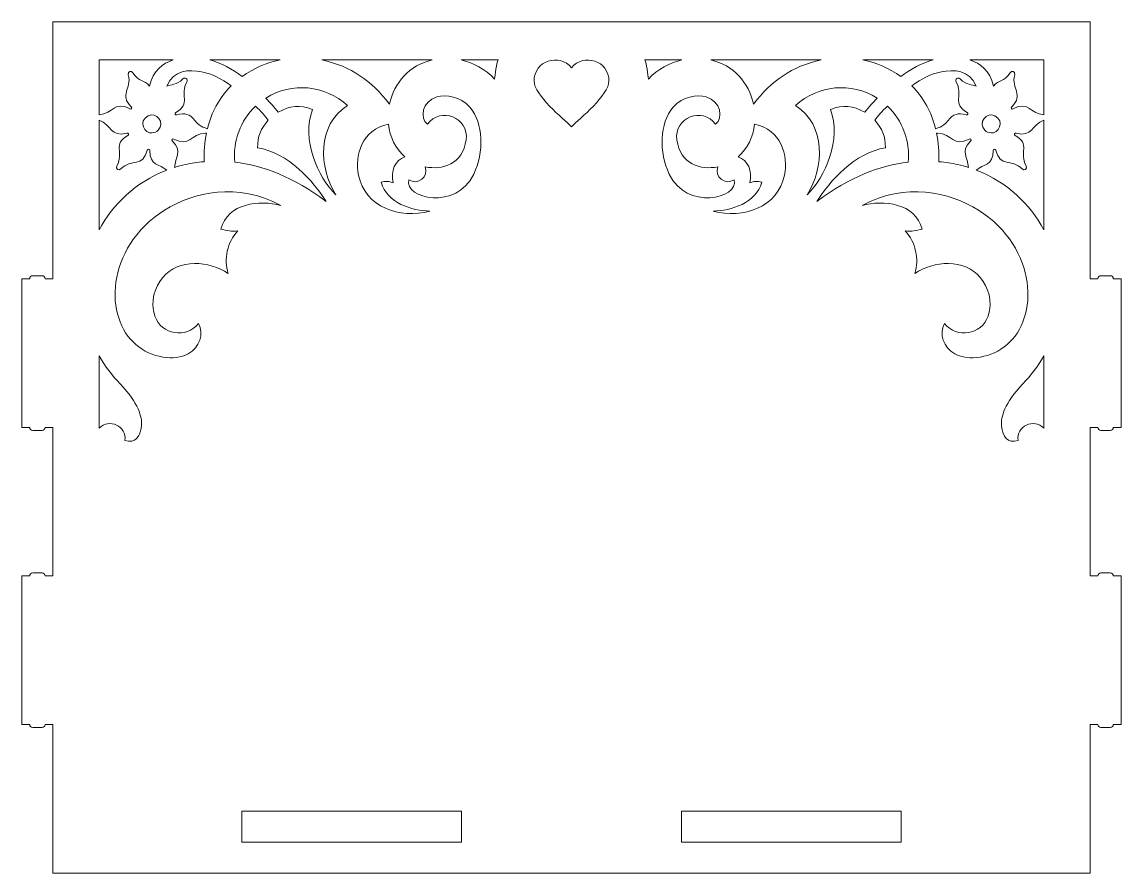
# Model space of a CAD drawing. Header units: centimetres. Extents: x -26.8 to 35.6, y -16.5 to 21.6.
# Drawn here: x -24.91 to -14.26, y 7.54 to 15.79 of the extents above; entities that cross this region are included whole.
import ezdxf

# ---------------------------------------------------------------- set-up
doc = ezdxf.new("R2010")
doc.units = ezdxf.units.CM
doc.header["$MEASUREMENT"] = 0
doc.layers.add('layer 1', color=7, linetype='Continuous')

msp = doc.modelspace()

# ---------------------------------------------------------------- linework, layer by layer
at = {"layer": 'layer 1', "color": 142, "lineweight": 9}
for points, knots in [([(-24.60986, 11.0285), (-24.60986, 11.0285), (-24.60986, 11.86153), (-24.60986, 11.86153), (-24.60986, 11.86153), (-24.60986, 11.86153), (-24.68486, 11.86153), (-24.68486, 11.86153), (-24.68486, 11.86153), (-24.68486, 11.84503), (-24.69836, 11.83153), (-24.71486, 11.83153), (-24.71486, 11.83153), (-24.71486, 11.83153), (-24.80486, 11.83153), (-24.80486, 11.83153), (-24.80486, 11.83153), (-24.82136, 11.83153), (-24.83486, 11.84503), (-24.83486, 11.86153), (-24.83486, 11.86153), (-24.83486, 11.86153), (-24.90986, 11.86153), (-24.90986, 11.86153), (-24.90986, 11.86153), (-24.90986, 11.86153), (-24.90986, 13.30153), (-24.90986, 13.30153), (-24.90986, 13.30153), (-24.90986, 13.30153), (-24.83486, 13.30153), (-24.83486, 13.30153), (-24.83486, 13.30153), (-24.83486, 13.31803), (-24.82136, 13.33153), (-24.80486, 13.33153), (-24.80486, 13.33153), (-24.80486, 13.33153), (-24.71486, 13.33153), (-24.71486, 13.33153), (-24.71486, 13.33153), (-24.69836, 13.33153), (-24.68486, 13.31803), (-24.68486, 13.30153), (-24.68486, 13.30153), (-24.68486, 13.30153), (-24.60986, 13.30153), (-24.60986, 13.30153), (-24.60986, 13.30153), (-24.60986, 13.30153), (-24.60986, 15.79153), (-24.60986, 15.79153), (-24.60986, 15.79153), (-20.92072, 15.79153), (-18.249, 15.79153), (-14.55986, 15.79153), (-14.55986, 15.79153), (-14.55986, 15.79153), (-14.55986, 13.30153), (-14.55986, 13.30153), (-14.55986, 13.30153), (-14.55986, 13.30153), (-14.48486, 13.30153), (-14.48486, 13.30153), (-14.48486, 13.30153), (-14.48486, 13.31803), (-14.47136, 13.33153), (-14.45486, 13.33153), (-14.45486, 13.33153), (-14.45486, 13.33153), (-14.36486, 13.33153), (-14.36486, 13.33153), (-14.36486, 13.33153), (-14.34836, 13.33153), (-14.33486, 13.31803), (-14.33486, 13.30153), (-14.33486, 13.30153), (-14.33486, 13.30153), (-14.25986, 13.30153), (-14.25986, 13.30153), (-14.25986, 13.30153), (-14.25986, 13.30153), (-14.25986, 11.86153), (-14.25986, 11.86153), (-14.25986, 11.86153), (-14.25986, 11.86153), (-14.33486, 11.86153), (-14.33486, 11.86153), (-14.33486, 11.86153), (-14.33486, 11.84503), (-14.34836, 11.83153), (-14.36486, 11.83153), (-14.36486, 11.83153), (-14.36486, 11.83153), (-14.45486, 11.83153), (-14.45486, 11.83153), (-14.45486, 11.83153), (-14.47136, 11.83153), (-14.48486, 11.84503), (-14.48486, 11.86153), (-14.48486, 11.86153), (-14.48486, 11.86153), (-14.55986, 11.86153), (-14.55986, 11.86153), (-14.55986, 11.86153), (-14.55986, 11.86153), (-14.55986, 11.0285), (-14.55986, 11.0285), (-14.55986, 11.0285), (-14.55986, 11.0285), (-14.55986, 10.42153), (-14.55986, 10.42153), (-14.55986, 10.42153), (-14.55986, 10.42153), (-14.48486, 10.42153), (-14.48486, 10.42153), (-14.48486, 10.42153), (-14.48486, 10.43803), (-14.47136, 10.45153), (-14.45486, 10.45153), (-14.45486, 10.45153), (-14.45486, 10.45153), (-14.36486, 10.45153), (-14.36486, 10.45153), (-14.36486, 10.45153), (-14.34836, 10.45153), (-14.33486, 10.43803), (-14.33486, 10.42153), (-14.33486, 10.42153), (-14.33486, 10.42153), (-14.25986, 10.42153), (-14.25986, 10.42153), (-14.25986, 10.42153), (-14.25986, 10.42153), (-14.25986, 8.98153), (-14.25986, 8.98153), (-14.25986, 8.98153), (-14.25986, 8.98153), (-14.33486, 8.98153), (-14.33486, 8.98153), (-14.33486, 8.98153), (-14.33486, 8.96503), (-14.34836, 8.95153), (-14.36486, 8.95153), (-14.36486, 8.95153), (-14.36486, 8.95153), (-14.45486, 8.95153), (-14.45486, 8.95153), (-14.45486, 8.95153), (-14.47136, 8.95153), (-14.48486, 8.96503), (-14.48486, 8.98153), (-14.48486, 8.98153), (-14.48486, 8.98153), (-14.55986, 8.98153), (-14.55986, 8.98153), (-14.55986, 8.98153), (-14.55986, 8.98153), (-14.55986, 7.54153), (-14.55986, 7.54153), (-14.55986, 7.54153), (-14.55986, 7.54153), (-24.60986, 7.54153), (-24.60986, 7.54153), (-24.60986, 7.54153), (-24.60986, 7.54153), (-24.60986, 8.98153), (-24.60986, 8.98153), (-24.60986, 8.98153), (-24.60986, 8.98153), (-24.68486, 8.98153), (-24.68486, 8.98153), (-24.68486, 8.98153), (-24.68486, 8.96503), (-24.69836, 8.95153), (-24.71486, 8.95153), (-24.71486, 8.95153), (-24.71486, 8.95153), (-24.80486, 8.95153), (-24.80486, 8.95153), (-24.80486, 8.95153), (-24.82136, 8.95153), (-24.83486, 8.96503), (-24.83486, 8.98153), (-24.83486, 8.98153), (-24.83486, 8.98153), (-24.90986, 8.98153), (-24.90986, 8.98153), (-24.90986, 8.98153), (-24.90986, 8.98153), (-24.90986, 10.42153), (-24.90986, 10.42153), (-24.90986, 10.42153), (-24.90986, 10.42153), (-24.83486, 10.42153), (-24.83486, 10.42153), (-24.83486, 10.42153), (-24.83486, 10.43803), (-24.82136, 10.45153), (-24.80486, 10.45153), (-24.80486, 10.45153), (-24.80486, 10.45153), (-24.71486, 10.45153), (-24.71486, 10.45153), (-24.71486, 10.45153), (-24.69836, 10.45153), (-24.68486, 10.43803), (-24.68486, 10.42153), (-24.68486, 10.42153), (-24.68486, 10.42153), (-24.60986, 10.42153), (-24.60986, 10.42153), (-24.60986, 10.42153), (-24.60986, 10.42153), (-24.60986, 11.0285), (-24.60986, 11.0285)], [0, 0, 0, 0, 0.01818182, 0.01818182, 0.01818182, 0.01818182, 0.03636364, 0.03636364, 0.03636364, 0.03636364, 0.05454545, 0.05454545, 0.05454545, 0.05454545, 0.07272727, 0.07272727, 0.07272727, 0.07272727, 0.09090909, 0.09090909, 0.09090909, 0.09090909, 0.10909091, 0.10909091, 0.10909091, 0.10909091, 0.12727273, 0.12727273, 0.12727273, 0.12727273, 0.14545455, 0.14545455, 0.14545455, 0.14545455, 0.16363636, 0.16363636, 0.16363636, 0.16363636, 0.18181818, 0.18181818, 0.18181818, 0.18181818, 0.2, 0.2, 0.2, 0.2, 0.21818182, 0.21818182, 0.21818182, 0.21818182, 0.23636364, 0.23636364, 0.23636364, 0.23636364, 0.25454545, 0.25454545, 0.25454545, 0.25454545, 0.27272727, 0.27272727, 0.27272727, 0.27272727, 0.29090909, 0.29090909, 0.29090909, 0.29090909, 0.30909091, 0.30909091, 0.30909091, 0.30909091, 0.32727273, 0.32727273, 0.32727273, 0.32727273, 0.34545455, 0.34545455, 0.34545455, 0.34545455, 0.36363636, 0.36363636, 0.36363636, 0.36363636, 0.38181818, 0.38181818, 0.38181818, 0.38181818, 0.4, 0.4, 0.4, 0.4, 0.41818182, 0.41818182, 0.41818182, 0.41818182, 0.43636364, 0.43636364, 0.43636364, 0.43636364, 0.45454545, 0.45454545, 0.45454545, 0.45454545, 0.47272727, 0.47272727, 0.47272727, 0.47272727, 0.49090909, 0.49090909, 0.49090909, 0.49090909, 0.50909091, 0.50909091, 0.50909091, 0.50909091, 0.52727273, 0.52727273, 0.52727273, 0.52727273, 0.54545455, 0.54545455, 0.54545455, 0.54545455, 0.56363636, 0.56363636, 0.56363636, 0.56363636, 0.58181818, 0.58181818, 0.58181818, 0.58181818, 0.6, 0.6, 0.6, 0.6, 0.61818182, 0.61818182, 0.61818182, 0.61818182, 0.63636364, 0.63636364, 0.63636364, 0.63636364, 0.65454545, 0.65454545, 0.65454545, 0.65454545, 0.67272727, 0.67272727, 0.67272727, 0.67272727, 0.69090909, 0.69090909, 0.69090909, 0.69090909, 0.70909091, 0.70909091, 0.70909091, 0.70909091, 0.72727273, 0.72727273, 0.72727273, 0.72727273, 0.74545455, 0.74545455, 0.74545455, 0.74545455, 0.76363636, 0.76363636, 0.76363636, 0.76363636, 0.78181818, 0.78181818, 0.78181818, 0.78181818, 0.8, 0.8, 0.8, 0.8, 0.81818182, 0.81818182, 0.81818182, 0.81818182, 0.83636364, 0.83636364, 0.83636364, 0.83636364, 0.85454545, 0.85454545, 0.85454545, 0.85454545, 0.87272727, 0.87272727, 0.87272727, 0.87272727, 0.89090909, 0.89090909, 0.89090909, 0.89090909, 0.90909091, 0.90909091, 0.90909091, 0.90909091, 0.92727273, 0.92727273, 0.92727273, 0.92727273, 0.94545455, 0.94545455, 0.94545455, 0.94545455, 0.96363636, 0.96363636, 0.96363636, 0.96363636, 1, 1, 1, 1]), ([(-19.58486, 14.77607), (-19.66541, 14.85639), (-19.94793, 15.08249), (-19.94793, 15.21995), (-19.94793, 15.21995), (-19.94793, 15.41286), (-19.70345, 15.49614), (-19.58486, 15.34573), (-19.58486, 15.34573), (-19.46627, 15.49614), (-19.22179, 15.41286), (-19.22179, 15.21995), (-19.22179, 15.21995), (-19.22179, 15.08249), (-19.50432, 14.8564), (-19.58486, 14.77607)], [0, 0, 0, 0, 0.2, 0.2, 0.2, 0.2, 0.4, 0.4, 0.4, 0.4, 0.6, 0.6, 0.6, 0.6, 1, 1, 1, 1]), ([(-24.16259, 15.42312), (-23.92253, 15.42312), (-23.68291, 15.42312), (-23.44332, 15.42312), (-23.44332, 15.42312), (-23.54686, 15.39118), (-23.63876, 15.31866), (-23.67347, 15.17084), (-23.67347, 15.17084), (-23.73009, 15.23396), (-23.77434, 15.20364), (-23.8342, 15.29975), (-23.8342, 15.29975), (-23.85139, 15.32627), (-23.88691, 15.31186), (-23.87929, 15.28037), (-23.87929, 15.28037), (-23.84314, 15.13649), (-23.97364, 15.08967), (-23.85046, 14.96905), (-23.85046, 14.96905), (-23.83916, 14.95787), (-23.85046, 14.94161), (-23.86441, 14.94933), (-23.86441, 14.94933), (-24.0121, 15.03172), (-24.02545, 14.90452), (-24.16259, 14.89295), (-24.16259, 14.89295), (-24.16259, 14.89295), (-24.16259, 15.42312), (-24.16259, 15.42312)], [0, 0, 0, 0, 0.11111111, 0.11111111, 0.11111111, 0.11111111, 0.22222222, 0.22222222, 0.22222222, 0.22222222, 0.33333333, 0.33333333, 0.33333333, 0.33333333, 0.44444444, 0.44444444, 0.44444444, 0.44444444, 0.55555556, 0.55555556, 0.55555556, 0.55555556, 0.66666667, 0.66666667, 0.66666667, 0.66666667, 0.77777778, 0.77777778, 0.77777778, 0.77777778, 1, 1, 1, 1]), ([(-23.08969, 15.42312), (-22.86322, 15.42312), (-22.63572, 15.42312), (-22.40823, 15.42312), (-22.40823, 15.42312), (-22.54475, 15.39476), (-22.66317, 15.34426), (-22.77675, 15.26228), (-22.77675, 15.26228), (-22.87311, 15.33432), (-22.97935, 15.39341), (-23.08969, 15.42312)], [0, 0, 0, 0, 0.25, 0.25, 0.25, 0.25, 0.5, 0.5, 0.5, 0.5, 1, 1, 1, 1]), ([(-22.0042, 15.42312), (-21.64711, 15.42312), (-21.2908, 15.42312), (-20.93451, 15.42312), (-20.93451, 15.42312), (-21.15625, 15.37373), (-21.30343, 15.20374), (-21.34708, 14.99615), (-21.34708, 14.99615), (-21.52684, 15.21996), (-21.71547, 15.3619), (-22.0042, 15.42312)], [0, 0, 0, 0, 0.25, 0.25, 0.25, 0.25, 0.5, 0.5, 0.5, 0.5, 1, 1, 1, 1]), ([(-20.65524, 15.42312), (-20.53591, 15.42312), (-20.41564, 15.42312), (-20.2963, 15.42312), (-20.2963, 15.42312), (-20.31192, 15.39202), (-20.32733, 15.27872), (-20.33007, 15.23714), (-20.33007, 15.23714), (-20.41264, 15.33298), (-20.54854, 15.39985), (-20.65524, 15.42312)], [0, 0, 0, 0, 0.25, 0.25, 0.25, 0.25, 0.5, 0.5, 0.5, 0.5, 1, 1, 1, 1]), ([(-18.51449, 15.42312), (-18.63382, 15.42312), (-18.75409, 15.42312), (-18.87343, 15.42312), (-18.87343, 15.42312), (-18.8578, 15.39202), (-18.84239, 15.27871), (-18.83965, 15.23714), (-18.83965, 15.23714), (-18.75718, 15.33294), (-18.62111, 15.39987), (-18.51449, 15.42312)], [0, 0, 0, 0, 0.25, 0.25, 0.25, 0.25, 0.5, 0.5, 0.5, 0.5, 1, 1, 1, 1]), ([(-17.16552, 15.42312), (-17.52262, 15.42312), (-17.87892, 15.42312), (-18.23521, 15.42312), (-18.23521, 15.42312), (-18.01348, 15.37373), (-17.86629, 15.20374), (-17.82265, 14.99615), (-17.82265, 14.99615), (-17.64289, 15.21996), (-17.45425, 15.3619), (-17.16552, 15.42312)], [0, 0, 0, 0, 0.25, 0.25, 0.25, 0.25, 0.5, 0.5, 0.5, 0.5, 1, 1, 1, 1]), ([(-16.08004, 15.42312), (-16.3065, 15.42312), (-16.534, 15.42312), (-16.7615, 15.42312), (-16.7615, 15.42312), (-16.62497, 15.39476), (-16.50655, 15.34426), (-16.39297, 15.26228), (-16.39297, 15.26228), (-16.2966, 15.33433), (-16.1904, 15.39341), (-16.08004, 15.42312)], [0, 0, 0, 0, 0.25, 0.25, 0.25, 0.25, 0.5, 0.5, 0.5, 0.5, 1, 1, 1, 1]), ([(-15.00713, 15.42312), (-15.24719, 15.42312), (-15.48681, 15.42312), (-15.7264, 15.42312), (-15.7264, 15.42312), (-15.62286, 15.39118), (-15.53096, 15.31866), (-15.49625, 15.17084), (-15.49625, 15.17084), (-15.43962, 15.23396), (-15.39541, 15.20362), (-15.33552, 15.29975), (-15.33552, 15.29975), (-15.31834, 15.32627), (-15.28282, 15.31186), (-15.29044, 15.28037), (-15.29044, 15.28037), (-15.32659, 15.13647), (-15.19608, 15.08972), (-15.31927, 14.96906), (-15.31927, 14.96906), (-15.33056, 14.95787), (-15.31927, 14.94161), (-15.30531, 14.94933), (-15.30531, 14.94933), (-15.15763, 15.03172), (-15.14427, 14.90452), (-15.00713, 14.89295), (-15.00713, 14.89295), (-15.00713, 14.89295), (-15.00713, 15.42312), (-15.00713, 15.42312)], [0, 0, 0, 0, 0.11111111, 0.11111111, 0.11111111, 0.11111111, 0.22222222, 0.22222222, 0.22222222, 0.22222222, 0.33333333, 0.33333333, 0.33333333, 0.33333333, 0.44444444, 0.44444444, 0.44444444, 0.44444444, 0.55555556, 0.55555556, 0.55555556, 0.55555556, 0.66666667, 0.66666667, 0.66666667, 0.66666667, 0.77777778, 0.77777778, 0.77777778, 0.77777778, 1, 1, 1, 1]), ([(-23.11354, 14.75471), (-23.1253, 14.76985), (-23.17675, 14.7617), (-23.23381, 14.8353), (-23.23381, 14.8353), (-23.28339, 14.89838), (-23.33159, 14.91371), (-23.40862, 14.89203), (-23.40862, 14.89203), (-23.42442, 14.88799), (-23.43202, 14.9069), (-23.41807, 14.91463), (-23.41807, 14.91463), (-23.27029, 14.99837), (-23.3817, 15.08441), (-23.31361, 15.20958), (-23.31361, 15.20958), (-23.29781, 15.23795), (-23.32939, 15.26147), (-23.35141, 15.23887), (-23.35141, 15.23887), (-23.41447, 15.17585), (-23.46442, 15.18839), (-23.5072, 15.17084), (-23.5072, 15.17084), (-23.43975, 15.32812), (-23.28927, 15.33169), (-23.16994, 15.30828), (-23.16994, 15.30828), (-23.06362, 15.28753), (-22.98256, 15.24521), (-22.88214, 15.17222), (-22.88214, 15.17222), (-23.00239, 15.05149), (-23.07215, 14.92006), (-23.11354, 14.75471)], [0, 0, 0, 0, 0.1, 0.1, 0.1, 0.1, 0.2, 0.2, 0.2, 0.2, 0.3, 0.3, 0.3, 0.3, 0.4, 0.4, 0.4, 0.4, 0.5, 0.5, 0.5, 0.5, 0.6, 0.6, 0.6, 0.6, 0.7, 0.7, 0.7, 0.7, 0.8, 0.8, 0.8, 0.8, 1, 1, 1, 1]), ([(-16.05618, 14.7547), (-16.04445, 14.76986), (-15.99298, 14.76169), (-15.93591, 14.8353), (-15.93591, 14.8353), (-15.88633, 14.89838), (-15.83813, 14.91371), (-15.7611, 14.89203), (-15.7611, 14.89203), (-15.7453, 14.88799), (-15.7377, 14.9069), (-15.75166, 14.91463), (-15.75166, 14.91463), (-15.89944, 14.99837), (-15.78802, 15.08441), (-15.85612, 15.20958), (-15.85612, 15.20958), (-15.87192, 15.23795), (-15.84033, 15.26147), (-15.81831, 15.23887), (-15.81831, 15.23887), (-15.75525, 15.17585), (-15.70531, 15.18839), (-15.66253, 15.17084), (-15.66253, 15.17084), (-15.72997, 15.32812), (-15.88045, 15.33169), (-15.99979, 15.30828), (-15.99979, 15.30828), (-16.1061, 15.28753), (-16.18716, 15.24521), (-16.28758, 15.17222), (-16.28758, 15.17222), (-16.16733, 15.05149), (-16.09757, 14.92006), (-16.05618, 14.7547)], [0, 0, 0, 0, 0.1, 0.1, 0.1, 0.1, 0.2, 0.2, 0.2, 0.2, 0.3, 0.3, 0.3, 0.3, 0.4, 0.4, 0.4, 0.4, 0.5, 0.5, 0.5, 0.5, 0.6, 0.6, 0.6, 0.6, 0.7, 0.7, 0.7, 0.7, 0.8, 0.8, 0.8, 0.8, 1, 1, 1, 1]), ([(-21.75514, 14.98127), (-22.05424, 14.78941), (-22.03255, 14.38273), (-21.86872, 14.11556), (-21.86872, 14.11556), (-22.04478, 14.28852), (-22.20644, 14.65612), (-22.09345, 14.94345), (-22.09345, 14.94345), (-22.21635, 14.98889), (-22.3123, 14.98127), (-22.42621, 14.91635), (-22.42621, 14.91635), (-22.4668, 14.9664), (-22.50694, 15.01148), (-22.54648, 15.05381), (-22.54648, 15.05381), (-22.29649, 15.21143), (-21.97225, 15.18122), (-21.75514, 14.98127)], [0, 0, 0, 0, 0.16666667, 0.16666667, 0.16666667, 0.16666667, 0.33333333, 0.33333333, 0.33333333, 0.33333333, 0.5, 0.5, 0.5, 0.5, 0.66666667, 0.66666667, 0.66666667, 0.66666667, 1, 1, 1, 1]), ([(-17.41459, 14.98127), (-17.11549, 14.78941), (-17.13717, 14.38273), (-17.30101, 14.11556), (-17.30101, 14.11556), (-17.12494, 14.28852), (-16.96328, 14.65612), (-17.07627, 14.94345), (-17.07627, 14.94345), (-16.95337, 14.98889), (-16.85743, 14.98127), (-16.74351, 14.91636), (-16.74351, 14.91636), (-16.70292, 14.9664), (-16.66279, 15.01148), (-16.62325, 15.05381), (-16.62325, 15.05381), (-16.87323, 15.21143), (-17.19747, 15.18122), (-17.41459, 14.98127)], [0, 0, 0, 0, 0.16666667, 0.16666667, 0.16666667, 0.16666667, 0.33333333, 0.33333333, 0.33333333, 0.33333333, 0.5, 0.5, 0.5, 0.5, 0.66666667, 0.66666667, 0.66666667, 0.66666667, 1, 1, 1, 1]), ([(-20.53233, 14.31642), (-20.69818, 13.96415), (-21.20906, 14.07648), (-21.16108, 14.26281), (-21.16108, 14.26281), (-21.07634, 14.20297), (-20.96472, 14.29037), (-21.003, 14.38722), (-21.003, 14.38722), (-20.83579, 14.35513), (-20.63875, 14.40893), (-20.60566, 14.64839), (-20.60566, 14.64839), (-20.57649, 14.86367), (-20.85345, 14.9754), (-20.98132, 14.80071), (-20.98132, 14.80071), (-21.05856, 14.85779), (-21.03074, 15.02448), (-20.89126, 15.06499), (-20.89126, 15.06499), (-20.80215, 15.09116), (-20.6602, 15.06961), (-20.57061, 14.9664), (-20.57061, 14.9664), (-20.43483, 14.81153), (-20.43215, 14.5265), (-20.53233, 14.31642)], [0, 0, 0, 0, 0.125, 0.125, 0.125, 0.125, 0.25, 0.25, 0.25, 0.25, 0.375, 0.375, 0.375, 0.375, 0.5, 0.5, 0.5, 0.5, 0.625, 0.625, 0.625, 0.625, 0.75, 0.75, 0.75, 0.75, 1, 1, 1, 1]), ([(-18.63739, 14.31642), (-18.47155, 13.96414), (-17.96065, 14.0765), (-18.00864, 14.26281), (-18.00864, 14.26281), (-18.09339, 14.20297), (-18.205, 14.29037), (-18.16672, 14.38722), (-18.16672, 14.38722), (-18.33393, 14.35513), (-18.53098, 14.40893), (-18.56406, 14.64839), (-18.56406, 14.64839), (-18.59323, 14.86367), (-18.31627, 14.97539), (-18.18841, 14.80071), (-18.18841, 14.80071), (-18.11117, 14.85779), (-18.13897, 15.02447), (-18.27846, 15.06498), (-18.27846, 15.06498), (-18.36757, 15.09116), (-18.50953, 15.06961), (-18.59911, 14.9664), (-18.59911, 14.9664), (-18.73489, 14.81153), (-18.73757, 14.5265), (-18.63739, 14.31642)], [0, 0, 0, 0, 0.125, 0.125, 0.125, 0.125, 0.25, 0.25, 0.25, 0.25, 0.375, 0.375, 0.375, 0.375, 0.5, 0.5, 0.5, 0.5, 0.625, 0.625, 0.625, 0.625, 0.75, 0.75, 0.75, 0.75, 1, 1, 1, 1]), ([(-23.65006, 14.71688), (-23.7185, 14.70401), (-23.79019, 14.82836), (-23.6865, 14.88257), (-23.6865, 14.88257), (-23.60965, 14.92274), (-23.51932, 14.81597), (-23.58883, 14.7426), (-23.58883, 14.7426), (-23.60508, 14.72545), (-23.62728, 14.71688), (-23.65006, 14.71688)], [0, 0, 0, 0, 0.25, 0.25, 0.25, 0.25, 0.5, 0.5, 0.5, 0.5, 1, 1, 1, 1]), ([(-21.96373, 14.05249), (-22.27759, 14.28852), (-22.57668, 14.40117), (-22.84743, 14.43311), (-22.84743, 14.43311), (-22.86817, 14.63536), (-22.7938, 14.83622), (-22.64702, 14.9754), (-22.64702, 14.9754), (-22.59433, 14.92581), (-22.54924, 14.87761), (-22.52307, 14.83934), (-22.52307, 14.83934), (-22.59559, 14.76012), (-22.6272, 14.68044), (-22.6272, 14.57229), (-22.6272, 14.57229), (-22.32948, 14.52271), (-22.08571, 14.25162), (-21.96373, 14.05249)], [0, 0, 0, 0, 0.16666667, 0.16666667, 0.16666667, 0.16666667, 0.33333333, 0.33333333, 0.33333333, 0.33333333, 0.5, 0.5, 0.5, 0.5, 0.66666667, 0.66666667, 0.66666667, 0.66666667, 1, 1, 1, 1]), ([(-17.206, 14.05249), (-16.89214, 14.28852), (-16.59304, 14.40117), (-16.32229, 14.43311), (-16.32229, 14.43311), (-16.30155, 14.63536), (-16.37592, 14.83622), (-16.5227, 14.97539), (-16.5227, 14.97539), (-16.5754, 14.92581), (-16.62048, 14.87761), (-16.64665, 14.83934), (-16.64665, 14.83934), (-16.57413, 14.76012), (-16.54252, 14.68044), (-16.54252, 14.57229), (-16.54252, 14.57229), (-16.84024, 14.52271), (-17.08401, 14.25162), (-17.206, 14.05249)], [0, 0, 0, 0, 0.16666667, 0.16666667, 0.16666667, 0.16666667, 0.33333333, 0.33333333, 0.33333333, 0.33333333, 0.5, 0.5, 0.5, 0.5, 0.66666667, 0.66666667, 0.66666667, 0.66666667, 1, 1, 1, 1]), ([(-15.51966, 14.71688), (-15.45089, 14.70415), (-15.37974, 14.82852), (-15.48322, 14.88257), (-15.48322, 14.88257), (-15.56017, 14.92276), (-15.65038, 14.81587), (-15.58089, 14.7426), (-15.58089, 14.7426), (-15.56464, 14.72546), (-15.54245, 14.71688), (-15.51966, 14.71688)], [0, 0, 0, 0, 0.25, 0.25, 0.25, 0.25, 0.5, 0.5, 0.5, 0.5, 1, 1, 1, 1]), ([(-24.16259, 13.77599), (-24.16259, 14.13044), (-24.16259, 14.48489), (-24.16259, 14.83934), (-24.16259, 14.83934), (-24.03745, 14.79275), (-24.055, 14.67056), (-23.89462, 14.71423), (-23.89462, 14.71423), (-23.87929, 14.71826), (-23.87122, 14.69936), (-23.88517, 14.69163), (-23.88517, 14.69163), (-24.03202, 14.60813), (-23.92126, 14.52488), (-23.98963, 14.39668), (-23.98963, 14.39668), (-24.00451, 14.36831), (-23.9743, 14.34479), (-23.95181, 14.36739), (-23.95181, 14.36739), (-23.84585, 14.47081), (-23.7418, 14.37889), (-23.69596, 14.54795), (-23.69596, 14.54795), (-23.69146, 14.56376), (-23.67163, 14.56099), (-23.67163, 14.5453), (-23.67163, 14.5453), (-23.67163, 14.39942), (-23.5759, 14.41462), (-23.5072, 14.35425), (-23.5072, 14.35425), (-23.81506, 14.23631), (-24.02233, 14.0294), (-24.16259, 13.77599)], [0, 0, 0, 0, 0.1, 0.1, 0.1, 0.1, 0.2, 0.2, 0.2, 0.2, 0.3, 0.3, 0.3, 0.3, 0.4, 0.4, 0.4, 0.4, 0.5, 0.5, 0.5, 0.5, 0.6, 0.6, 0.6, 0.6, 0.7, 0.7, 0.7, 0.7, 0.8, 0.8, 0.8, 0.8, 1, 1, 1, 1]), ([(-15.00713, 13.77599), (-15.00713, 14.13044), (-15.00713, 14.48489), (-15.00713, 14.83934), (-15.00713, 14.83934), (-15.13228, 14.79275), (-15.11472, 14.67056), (-15.2751, 14.71423), (-15.2751, 14.71423), (-15.29044, 14.71826), (-15.29851, 14.69936), (-15.28455, 14.69163), (-15.28455, 14.69163), (-15.13768, 14.60808), (-15.24848, 14.52493), (-15.18009, 14.39668), (-15.18009, 14.39668), (-15.16522, 14.36831), (-15.19542, 14.34479), (-15.21791, 14.36739), (-15.21791, 14.36739), (-15.32385, 14.47079), (-15.42799, 14.37893), (-15.47376, 14.54795), (-15.47376, 14.54795), (-15.47825, 14.56376), (-15.49809, 14.56099), (-15.49809, 14.5453), (-15.49809, 14.5453), (-15.49809, 14.39942), (-15.59383, 14.41462), (-15.66253, 14.35425), (-15.66253, 14.35425), (-15.35466, 14.23631), (-15.1474, 14.0294), (-15.00713, 13.77599)], [0, 0, 0, 0, 0.1, 0.1, 0.1, 0.1, 0.2, 0.2, 0.2, 0.2, 0.3, 0.3, 0.3, 0.3, 0.4, 0.4, 0.4, 0.4, 0.5, 0.5, 0.5, 0.5, 0.6, 0.6, 0.6, 0.6, 0.7, 0.7, 0.7, 0.7, 0.8, 0.8, 0.8, 0.8, 1, 1, 1, 1]), ([(-23.32663, 14.40878), (-23.36226, 14.40117), (-23.39651, 14.39171), (-23.43029, 14.38134), (-23.43029, 14.38134), (-23.43029, 14.47814), (-23.34545, 14.53151), (-23.45278, 14.63721), (-23.45278, 14.63721), (-23.46396, 14.64839), (-23.45185, 14.66465), (-23.4379, 14.65691), (-23.4379, 14.65691), (-23.28604, 14.57129), (-23.27365, 14.71193), (-23.13026, 14.71331), (-23.13026, 14.71331), (-23.12761, 14.71331), (-23.12485, 14.71423), (-23.12266, 14.71505), (-23.12266, 14.71505), (-23.14237, 14.62233), (-23.14825, 14.5317), (-23.14514, 14.43715), (-23.14514, 14.43715), (-23.20822, 14.43219), (-23.26852, 14.42182), (-23.32663, 14.40878)], [0, 0, 0, 0, 0.125, 0.125, 0.125, 0.125, 0.25, 0.25, 0.25, 0.25, 0.375, 0.375, 0.375, 0.375, 0.5, 0.5, 0.5, 0.5, 0.625, 0.625, 0.625, 0.625, 0.75, 0.75, 0.75, 0.75, 1, 1, 1, 1]), ([(-20.95699, 13.95749), (-21.25045, 13.87868), (-21.58346, 13.99577), (-21.6479, 14.30605), (-21.6479, 14.30605), (-21.68665, 14.49434), (-21.61954, 14.74882), (-21.35836, 14.79978), (-21.35836, 14.79978), (-21.34422, 14.67593), (-21.29387, 14.5663), (-21.19936, 14.48489), (-21.19936, 14.48489), (-21.29438, 14.44844), (-21.34165, 14.35344), (-21.31237, 14.23088), (-21.31237, 14.23088), (-21.35203, 14.24885), (-21.38674, 14.25162), (-21.42813, 14.23767), (-21.42813, 14.23767), (-21.37232, 14.03357), (-21.13364, 13.96336), (-20.95699, 13.95749)], [0, 0, 0, 0, 0.14285714, 0.14285714, 0.14285714, 0.14285714, 0.28571429, 0.28571429, 0.28571429, 0.28571429, 0.42857143, 0.42857143, 0.42857143, 0.42857143, 0.57142857, 0.57142857, 0.57142857, 0.57142857, 0.71428571, 0.71428571, 0.71428571, 0.71428571, 1, 1, 1, 1]), ([(-18.21273, 13.95749), (-17.9193, 13.87868), (-17.58626, 13.99576), (-17.52182, 14.30605), (-17.52182, 14.30605), (-17.48308, 14.49434), (-17.55018, 14.74882), (-17.81136, 14.79978), (-17.81136, 14.79978), (-17.8255, 14.67593), (-17.87585, 14.5663), (-17.97036, 14.48489), (-17.97036, 14.48489), (-17.87534, 14.44844), (-17.82807, 14.35344), (-17.85736, 14.23088), (-17.85736, 14.23088), (-17.81769, 14.24885), (-17.78299, 14.25162), (-17.74159, 14.23767), (-17.74159, 14.23767), (-17.7974, 14.03357), (-18.03609, 13.96336), (-18.21273, 13.95749)], [0, 0, 0, 0, 0.14285714, 0.14285714, 0.14285714, 0.14285714, 0.28571429, 0.28571429, 0.28571429, 0.28571429, 0.42857143, 0.42857143, 0.42857143, 0.42857143, 0.57142857, 0.57142857, 0.57142857, 0.57142857, 0.71428571, 0.71428571, 0.71428571, 0.71428571, 1, 1, 1, 1]), ([(-15.8431, 14.40878), (-15.80746, 14.40117), (-15.77321, 14.39171), (-15.73943, 14.38134), (-15.73943, 14.38134), (-15.73943, 14.47814), (-15.82427, 14.53151), (-15.71695, 14.63721), (-15.71695, 14.63721), (-15.70576, 14.64839), (-15.71787, 14.66465), (-15.73182, 14.65691), (-15.73182, 14.65691), (-15.8837, 14.57129), (-15.89607, 14.71193), (-16.03946, 14.71331), (-16.03946, 14.71331), (-16.04211, 14.71331), (-16.04487, 14.71423), (-16.04707, 14.71505), (-16.04707, 14.71505), (-16.02735, 14.62233), (-16.02147, 14.5317), (-16.02458, 14.43715), (-16.02458, 14.43715), (-15.96151, 14.43219), (-15.90121, 14.42182), (-15.8431, 14.40878)], [0, 0, 0, 0, 0.125, 0.125, 0.125, 0.125, 0.25, 0.25, 0.25, 0.25, 0.375, 0.375, 0.375, 0.375, 0.5, 0.5, 0.5, 0.5, 0.625, 0.625, 0.625, 0.625, 0.75, 0.75, 0.75, 0.75, 1, 1, 1, 1]), ([(-23.29966, 12.57474), (-23.43202, 12.50176), (-23.65595, 12.53461), (-23.8063, 12.66433), (-23.8063, 12.66433), (-23.95769, 12.79405), (-24.03472, 13.02155), (-23.99956, 13.26968), (-23.99956, 13.26968), (-23.96392, 13.51793), (-23.81529, 13.78637), (-23.52979, 13.96694), (-23.52979, 13.96694), (-23.24419, 14.1467), (-22.82171, 14.23859), (-22.40107, 14.01283), (-22.40107, 14.01283), (-22.60782, 14.07048), (-22.91591, 14.0345), (-22.98256, 13.78452), (-22.98256, 13.78452), (-22.92802, 13.76607), (-22.87578, 13.76019), (-22.81906, 13.76607), (-22.81906, 13.76607), (-22.92087, 13.65388), (-22.95547, 13.49626), (-22.91142, 13.35212), (-22.91142, 13.35212), (-23.09688, 13.47647), (-23.38767, 13.50397), (-23.54779, 13.31199), (-23.54779, 13.31199), (-23.62297, 13.2224), (-23.67163, 13.08231), (-23.62171, 12.94049), (-23.62171, 12.94049), (-23.55817, 12.75807), (-23.31811, 12.71795), (-23.19968, 12.87015), (-23.19968, 12.87015), (-23.14157, 12.76661), (-23.18976, 12.63504), (-23.29966, 12.57474)], [0, 0, 0, 0, 0.08333333, 0.08333333, 0.08333333, 0.08333333, 0.16666667, 0.16666667, 0.16666667, 0.16666667, 0.25, 0.25, 0.25, 0.25, 0.33333333, 0.33333333, 0.33333333, 0.33333333, 0.41666667, 0.41666667, 0.41666667, 0.41666667, 0.5, 0.5, 0.5, 0.5, 0.58333333, 0.58333333, 0.58333333, 0.58333333, 0.66666667, 0.66666667, 0.66666667, 0.66666667, 0.75, 0.75, 0.75, 0.75, 0.83333333, 0.83333333, 0.83333333, 0.83333333, 1, 1, 1, 1]), ([(-15.87007, 12.57474), (-15.7377, 12.50176), (-15.51378, 12.53461), (-15.36343, 12.66433), (-15.36343, 12.66433), (-15.21203, 12.79405), (-15.135, 13.02155), (-15.17017, 13.26968), (-15.17017, 13.26968), (-15.20581, 13.51794), (-15.35443, 13.78637), (-15.63993, 13.96694), (-15.63993, 13.96694), (-15.92553, 14.1467), (-16.34801, 14.23859), (-16.76866, 14.01283), (-16.76866, 14.01283), (-16.5619, 14.07048), (-16.25381, 14.0345), (-16.18716, 13.78452), (-16.18716, 13.78452), (-16.2417, 13.76607), (-16.29394, 13.76019), (-16.35067, 13.76607), (-16.35067, 13.76607), (-16.24885, 13.65388), (-16.21426, 13.49626), (-16.2583, 13.35212), (-16.2583, 13.35212), (-16.07284, 13.47647), (-15.78206, 13.50398), (-15.62194, 13.31199), (-15.62194, 13.31199), (-15.54675, 13.22241), (-15.49809, 13.08231), (-15.54802, 12.94049), (-15.54802, 12.94049), (-15.61156, 12.75807), (-15.85162, 12.71795), (-15.97004, 12.87015), (-15.97004, 12.87015), (-16.02815, 12.76661), (-15.97996, 12.63504), (-15.87007, 12.57474)], [0, 0, 0, 0, 0.08333333, 0.08333333, 0.08333333, 0.08333333, 0.16666667, 0.16666667, 0.16666667, 0.16666667, 0.25, 0.25, 0.25, 0.25, 0.33333333, 0.33333333, 0.33333333, 0.33333333, 0.41666667, 0.41666667, 0.41666667, 0.41666667, 0.5, 0.5, 0.5, 0.5, 0.58333333, 0.58333333, 0.58333333, 0.58333333, 0.66666667, 0.66666667, 0.66666667, 0.66666667, 0.75, 0.75, 0.75, 0.75, 0.83333333, 0.83333333, 0.83333333, 0.83333333, 1, 1, 1, 1]), ([(-23.75269, 11.87345), (-23.7618, 11.77395), (-23.81264, 11.70361), (-23.91217, 11.73474), (-23.91217, 11.73474), (-23.89554, 11.87438), (-24.06481, 11.95451), (-24.16259, 11.85409), (-24.16259, 11.85409), (-24.16259, 12.0878), (-24.16259, 12.32119), (-24.16259, 12.55398), (-24.16259, 12.55398), (-24.10494, 12.4554), (-24.0383, 12.36616), (-23.95942, 12.28325), (-23.95942, 12.28325), (-23.77621, 12.09057), (-23.74507, 11.96847), (-23.75269, 11.87345)], [0, 0, 0, 0, 0.16666667, 0.16666667, 0.16666667, 0.16666667, 0.33333333, 0.33333333, 0.33333333, 0.33333333, 0.5, 0.5, 0.5, 0.5, 0.66666667, 0.66666667, 0.66666667, 0.66666667, 1, 1, 1, 1]), ([(-15.41704, 11.87345), (-15.40792, 11.77395), (-15.35708, 11.70361), (-15.25756, 11.73474), (-15.25756, 11.73474), (-15.27418, 11.87438), (-15.10491, 11.95451), (-15.00713, 11.85409), (-15.00713, 11.85409), (-15.00713, 12.0878), (-15.00713, 12.32119), (-15.00713, 12.55398), (-15.00713, 12.55398), (-15.06478, 12.4554), (-15.13142, 12.36615), (-15.2103, 12.28325), (-15.2103, 12.28325), (-15.39352, 12.09057), (-15.42465, 11.96847), (-15.41704, 11.87345)], [0, 0, 0, 0, 0.16666667, 0.16666667, 0.16666667, 0.16666667, 0.33333333, 0.33333333, 0.33333333, 0.33333333, 0.5, 0.5, 0.5, 0.5, 0.66666667, 0.66666667, 0.66666667, 0.66666667, 1, 1, 1, 1]), ([(-22.77986, 7.84153), (-22.77986, 7.84153), (-22.77986, 8.14153), (-22.77986, 8.14153), (-22.77986, 8.14153), (-22.77986, 8.14153), (-20.64986, 8.14153), (-20.64986, 8.14153), (-20.64986, 8.14153), (-20.64986, 8.14153), (-20.64986, 7.84153), (-20.64986, 7.84153), (-20.64986, 7.84153), (-20.64986, 7.84153), (-22.77986, 7.84153), (-22.77986, 7.84153)], [0, 0, 0, 0, 0.2, 0.2, 0.2, 0.2, 0.4, 0.4, 0.4, 0.4, 0.6, 0.6, 0.6, 0.6, 1, 1, 1, 1]), ([(-18.51986, 7.84153), (-18.51986, 7.84153), (-18.51986, 8.14153), (-18.51986, 8.14153), (-18.51986, 8.14153), (-18.51986, 8.14153), (-16.38986, 8.14153), (-16.38986, 8.14153), (-16.38986, 8.14153), (-16.38986, 8.14153), (-16.38986, 7.84153), (-16.38986, 7.84153), (-16.38986, 7.84153), (-16.38986, 7.84153), (-18.51986, 7.84153), (-18.51986, 7.84153)], [0, 0, 0, 0, 0.2, 0.2, 0.2, 0.2, 0.4, 0.4, 0.4, 0.4, 0.6, 0.6, 0.6, 0.6, 1, 1, 1, 1])]:
    msp.add_open_spline(points, degree=3, knots=knots, dxfattribs=at)

doc.saveas('drawing.dxf')
